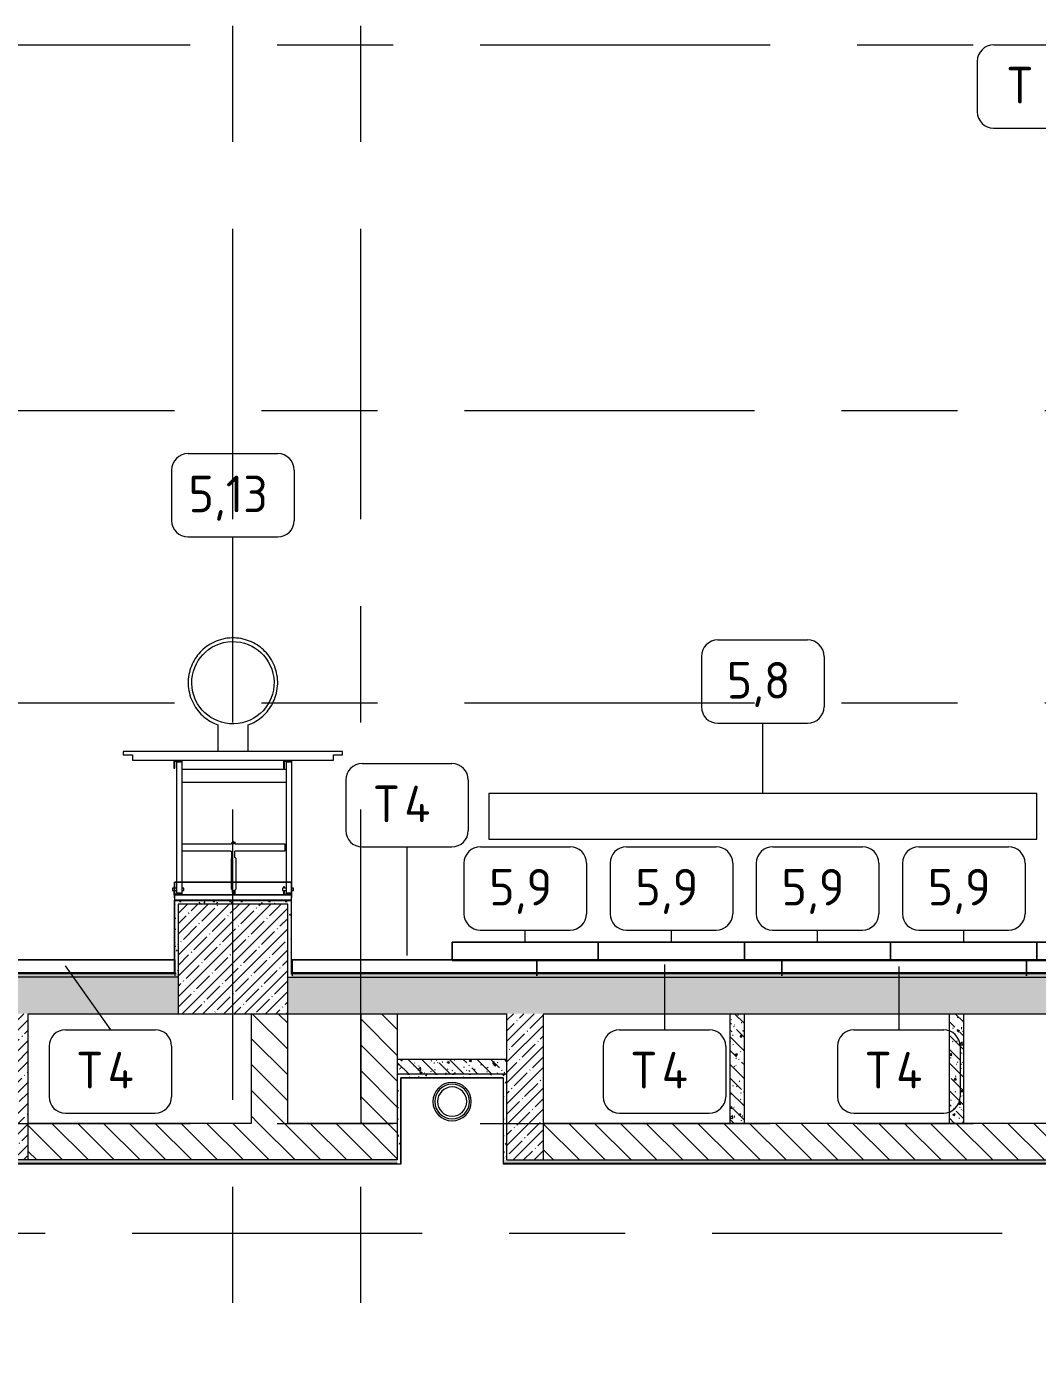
# Model space of a CAD drawing. Header units: millimetres. Extents: x 35092 to 251863, y -8553 to 29549.
# Drawn here: x 59330 to 64864, y 9879 to 17100 of the extents above; entities that cross this region are included whole.
import ezdxf

# ---------------------------------------------------------------- set-up
doc = ezdxf.new("R2010")
doc.units = ezdxf.units.MM
doc.linetypes.add('Осевая', pattern=[3175, 635, -476.25, 1587.5, -476.25])
for name, color, linetype, lineweight in [('0-1', 7, 'Continuous', 9), ('A-WALL', 7, 'Continuous', 9), ('I-FURN', 7, 'Continuous', 9), ('I-FURN-IDEN', 7, 'Continuous', 9), ('I-WALL', 7, 'Continuous', 9), ('S-COLS', 7, 'Continuous', 9), ('Оси-2', 7, 'Осевая', 9)]:
    doc.layers.add(name, color=color, linetype=linetype, lineweight=lineweight)
for name, color, linetype, lineweight, true_color in [('A-WALL-1', 9, 'Continuous', 9, 0x808080), ('A-WALL-FNSH-1', 9, 'Continuous', 9, 0x808080), ('I-FURN-1', 9, 'Continuous', 9, 0x808080), ('P-SANR-FIXT-2', 9, 'Continuous', 13, 0x808080)]:
    doc.layers.add(name, color=color, linetype=linetype, lineweight=lineweight, true_color=true_color)
doc.styles.add('GOST Common', font='GOST_Common.ttf', dxfattribs={"height": 200})
pattern_1 = [(135, (0, 0), (-70.71068, -70.71068), [])]
pattern_2 = [(135, (0, 0), (-75.43415, -75.43415), [106.68, -17.78, 3.556, -17.78]), (135, (0, 75.39), (-75.43415, -75.43415), []), (50, (0, 0), (127.52922, -11.15758), [13.335, -146.685]), (355, (0, 0), (-24.66966, 133.74002), [10.668, -117.348]), (100.451, (10.63, -0.93), (102.85973, 122.58178), [11.333, -124.663]), (46.184, (0, 35.56), (189.75516, -29.43036), [20.002, -220.027]), (96.636, (15.81, 33.1), (166.1822, 173.1996), [17, -186.995]), (351.184, (0, 35.56), (166.18393, 173.1976), [16.002, -176.022]), (21, (17.78, 26.67), (106.13027, -71.58603), [13.335, -146.685]), (326, (17.78, 26.67), (43.26188, 128.93175), [10.668, -117.348]), (71.451, (26.62, 20.7), (149.39198, 57.34505), [11.333, -124.663]), (37.5, (0, 0), (2.162228, 59.188357), [3.353, -112.573, 3.353, -115.773, -117.792]), (37.5, (0, 0), (2.162228, 59.188357), [-235.052, 3.353, -114.44]), (7.5, (0, 0), (46.77386, 70.12615), [3.353, -64.567, 3.353, -109.906, -44.894]), (7.5, (0, 0), (46.77386, 70.12615), [-181.178, 3.353, -41.542]), (327.5, (-39.65, 0), (94.91367, -4.010093), [3.353, -41.097, 3.353, -135.331, -184.023]), (327.5, (-39.65, 0), (94.91367, -4.010093), [-183.134, 3.353, -180.67]), (317.5, (-57.43, 0), (103.69057, 17.79882), [3.353, -54.432, 3.353, -88.748, -130.683]), (317.5, (-57.43, 0), (103.69057, 17.79882), [-149.885, 3.353, -127.33])]
pattern_3 = [(45, (0, 0), (-57.02463, 57.02463), []), (45, (57.025, 0), (-57.02463, 57.02463), [100.806, -20.161, 3.353, -16.808])]
pattern_4 = [(0, (0, 0), (121.92, 30.48), [10.058, -81.382, 10.058, -81.382, -487.68]), (0, (0, 0), (121.92, 30.48), [-182.88, 10.058, -172.822, 10.058, -81.382, -213.36]), (0, (0, 0), (121.92, 30.48), [-457.2, 10.058, -50.902, 10.058, -142.342]), (120, (45.72, 15.24), (-87.356454, 90.345817), [10.058, -81.382, 10.058, -81.382, -487.68]), (120, (45.72, 15.24), (-87.356454, 90.345817), [-182.88, 10.058, -172.822, 10.058, -81.382, -213.36]), (120, (45.72, 15.24), (-87.356454, 90.345817), [-457.2, 10.058, -50.902, 10.058, -142.342]), (240, (60.96, 76.2), (-34.563546, -120.825817), [10.058, -81.382, 10.058, -81.382, -487.68]), (240, (60.96, 76.2), (-34.563546, -120.825817), [-182.88, 10.058, -172.822, 10.058, -81.382, -213.36]), (240, (60.96, 76.2), (-34.563546, -120.825817), [-457.2, 10.058, -50.902, 10.058, -142.342])]

# ---------------------------------------------------------------- blocks, each defined once
blk = doc.blocks.new('BSC_Колонна _Прямоугольная - 600х600-V21-План расстановки мебели и оборудования 2 этажа в осях 12-23')
at = {"layer": 'S-COLS'}
h = blk.add_hatch(dxfattribs=at)
h.set_pattern_fill('FP_32', color=256, style=0, pattern_type=2)
h.set_pattern_definition([(45, (-60460, -12000), (-57.02463, 57.02463), []), (45, (-60402.975, -12000), (-57.02463, 57.02463), [100.806, -20.161, 3.353, -16.808])])
h.paths.add_polyline_path([(-300, -300), (300, -300), (300, 300), (-300, 300), (-300, -85)])
for p, q in [((300, 300), (-300, 300)), ((-300, 300), (-300, -300)), ((300, -300), (300, 300)), ((-300, -300), (300, -300))]:
    blk.add_line(p, q, dxfattribs=at)
blk = doc.blocks.new('Стол базовый прямоугольный - 5_8-26349451-План расстановки мебели и оборудования 2 этажа в осях 12-23')
at = {"layer": 'I-FURN-1'}
for p, q in [((1500, 125), (-1500, 125)), ((-1500, 125), (-1500, -125)), ((1500, -125), (1500, 125)), ((-1500, -125), (1500, -125))]:
    blk.add_line(p, q, dxfattribs=at)
blk = doc.blocks.new('Sports-Recreation_Goals-Nets_Unisport_Upward-Hinged-Practice-Basketball-Goall - 5_13-26431784-План расстановки мебели и оборудования 2 этажа в осях 12-23')
at = {"layer": '0-1', "flags": 128}
for points in [[(-600.4, -814.8), (-82.9, -814.8), (-82.9, -819.8), (-82.9, -959.8), (-92.2, -963.3), (-103.6, -968.2), (-114.6, -973.7), (-125.3, -979.7), (-135.5, -986.1), (-145.4, -992.9), (-154.7, -1000.1), (-163.6, -1007.7), (-172, -1015.5), (-179.8, -1023.6), (-187.2, -1031.9), (-194.1, -1040.4), (-200.6, -1049.2), (-206.8, -1058.4), (-212.7, -1068.1), (-218.2, -1078.2), (-223.3, -1088.7), (-227.9, -1099.5), (-232.1, -1110.7), (-235.7, -1122.3), (-238.8, -1134.1), (-241.4, -1146.1), (-243.3, -1158.4), (-244.6, -1170.9), (-245.3, -1183.4), (-245.4, -1196.1), (-244.7, -1208.7), (-243.5, -1221.3), (-241.5, -1233.9), (-239, -1246.3), (-235.8, -1258.5), (-232, -1270.5), (-227.6, -1282.2), (-222.6, -1293.6), (-217.2, -1304.7), (-211.2, -1315.3), (-204.8, -1325.6), (-197.9, -1335.4), (-190.7, -1344.7), (-183.2, -1353.6), (-175.3, -1362), (-167.2, -1369.9), (-158.9, -1377.3), (-150.4, -1384.1), (-141.7, -1390.6), (-132.4, -1396.8), (-122.8, -1402.7), (-112.7, -1408.2), (-102.2, -1413.3), (-91.4, -1417.9), (-80.1, -1422.1), (-68.6, -1425.8), (-56.8, -1428.9), (-44.7, -1431.4), (-32.4, -1433.3), (-20, -1434.7), (-7.4, -1435.4), (5.2, -1435.4), (17.8, -1434.8), (30.5, -1433.5), (43, -1431.6), (55.4, -1429), (67.6, -1425.8), (79.6, -1422), (91.3, -1417.6), (102.7, -1412.7), (113.8, -1407.2), (124.5, -1401.2), (134.7, -1394.8), (144.5, -1388), (153.9, -1380.8), (162.7, -1373.2), (171.1, -1365.4), (179, -1357.3), (186.4, -1349), (193.3, -1340.5), (199.8, -1331.7), (206, -1322.5), (211.8, -1312.8), (217.3, -1302.7), (222.4, -1292.2), (227.1, -1281.4), (231.2, -1270.2), (234.9, -1258.6), (238, -1246.8), (240.5, -1234.8), (242.5, -1222.5), (243.8, -1210), (244.5, -1197.5), (244.5, -1184.8), (243.9, -1172.2), (242.6, -1159.6), (240.7, -1147), (238.1, -1134.6), (234.9, -1122.4), (231.1, -1110.4), (226.8, -1098.7), (221.8, -1087.3), (216.3, -1076.2), (210.4, -1065.6), (204, -1055.3), (197.1, -1045.5), (189.9, -1036.2), (182.3, -1027.3), (174.5, -1018.9), (166.4, -1011), (158.1, -1003.6), (149.6, -996.8), (140.8, -990.3), (131.6, -984.1), (121.9, -978.2), (111.9, -972.7), (101.4, -967.6), (90.5, -963), (82.1, -959.8), (82.1, -819.8), (82.1, -814.8), (599.6, -814.8), (599.6, -796.8), (549.6, -796.8), (549.6, -766.9), (549.6, -766.8), (322.7, -766.8), (322.7, -722.9), (322.6, -722.9), (322.6, -722.8), (317.7, -722.8), (317.7, -761.8), (281.6, -761.8), (281.6, -755.6), (307.6, -755.6), (307.6, -66), (317.7, -66), (317.7, -73.6), (322.6, -73.6), (322.6, -73.6), (322.7, -73.6), (322.7, -66), (329.8, -66), (329.8, -65.7), (329.8, -64.6), (329.8, -63), (329.8, -60.9), (329.8, -58.8), (329.8, -57), (329.8, -55.8), (329.8, -55.2), (329.8, -54.6), (329.8, -54), (322.7, -54), (322.7, -29.6), (319.6, -29.6), (319.6, 0.4), (279.6, 0.4), (-280.4, 0.4), (-320.4, 0.4), (-320.4, -29.6), (-323.4, -29.6), (-323.4, -29.6), (-323.4, -29.6), (-323.4, -54), (-331.1, -54), (-331.1, -54.6), (-331.1, -55.2), (-331.1, -55.8), (-331.1, -57), (-331.1, -58.8), (-331.1, -60.9), (-331.1, -63), (-331.1, -64.6), (-331.1, -65.7), (-331.1, -66), (-323.4, -66), (-323.4, -73.6), (-322.4, -73.6), (-322.4, -722.8), (-323.4, -722.8), (-323.4, -766.8), (-323.4, -766.8), (-323.4, -766.8), (-550.4, -766.8), (-550.4, -796.8), (-600.4, -796.8)], [(-280.4, -29.6), (279.6, -29.6), (319.6, -29.6), (319.6, 0.4), (279.6, 0.4), (-280.4, 0.4), (-320.4, 0.4), (-320.4, -29.6)], [(-322.4, -746.7), (-322.4, -755.6), (-292.4, -755.6), (-292.4, -746.7), (-292.4, -40.8), (-322.4, -40.8)], [(-282.4, -54), (-292.4, -54), (-292.4, -40.8), (-318.4, -40.8), (-318.4, -34.6), (-282.4, -34.6)], [(-8.3, -319), (-8.3, -314.6), (-5.4, -314.6), (-5.4, -310.9), (-5.4, -309.2), (-3.9, -309.2), (-3.9, -309.3), (-3.9, -310.3), (-3.9, -311.1), (-3.9, -311.7), (-3.9, -312.1), (-3.9, -312.3), (-3.9, -320.9), (-3.9, -321.4), (-3.9, -321.6), (1.1, -321.6), (1.1, -321.4), (1.1, -320.9), (1.1, -319), (3.6, -319), (3.6, -314.6), (7.6, -314.6), (7.6, -307.6), (277.6, -307.6), (277.6, -647.2), (-7.4, -647.2), (-292.4, -647.2), (-292.4, -66), (-282.4, -66), (-282.4, -73.6), (-277.4, -73.6), (-277.4, -73.6), (-277.4, -73.6), (-277.4, -66), (-270.9, -66), (-270.9, -65.7), (-270.9, -64.7), (-270.9, -64.4), (-270.9, -63.4), (-270.9, -61.8), (-270.9, -59.7), (-270.9, -57.5), (-270.9, -55.8), (-270.9, -54.6), (-270.9, -54), (-277.4, -54), (-277.4, -29.6), (-12.4, -29.6), (-12.4, -43.7), (-12.4, -54.7), (-12.4, -58.2), (-14.3, -59.3), (-17.4, -63.5), (-18.4, -68.4), (-18.4, -146), (-18.4, -223.6), (-17.4, -228.5), (-14.3, -232.7), (-11.4, -234.5), (-11.4, -259.7), (-11.4, -268.3), (-12, -268.3), (-12, -268.4), (-12, -268.5), (-12, -268.7), (-12, -269), (-12, -269.4), (-12, -269.8), (-12, -270.1), (-286.4, -270.1), (-286.4, -273.8), (-286.4, -296.7), (-286.4, -303.8), (-286.4, -307.6), (-12.4, -307.6), (-12.4, -308.1), (-12.4, -319)], [(13, -268.3), (7.6, -268.3), (7.6, -232.5), (7.6, -230.2), (7.6, -229.8), (8.5, -228.5), (9.6, -223.6), (9.6, -197.8), (9.6, -171.9), (9.6, -146), (9.6, -120.2), (9.6, -94.3), (9.6, -68.4), (8.5, -63.5), (5.5, -59.3), (3.6, -58.2), (3.6, -54.7), (3.6, -43.7), (1.6, -43.7), (1.6, -42.1), (1.6, -39.9), (1.6, -38.4), (1.6, -37.6), (-0.4, -37.6), (-2.4, -37.6), (-4.4, -37.6), (-4.4, -38.4), (-4.4, -39.9), (-4.4, -42.1), (-4.4, -44.8), (-4.4, -47.8), (-4.4, -50.9), (-4.4, -53.6), (-6.4, -53.6), (-6.4, -29.6), (276.6, -29.6), (276.6, -54), (267.6, -54), (267.6, -54.6), (267.6, -55.8), (267.6, -57.5), (267.6, -59.7), (267.6, -61.8), (267.6, -63.4), (267.6, -64.4), (267.7, -64.7), (267.7, -65.7), (267.7, -66), (276.6, -66), (276.6, -73.6), (277.6, -73.6), (277.6, -270.1), (13, -270.1), (13, -269.8), (13, -269.4), (13, -269), (13, -268.7), (13, -268.5), (13, -268.4)], [(277.6, -755.6), (307.6, -755.6), (307.6, -49.7), (307.6, -40.8), (277.6, -40.8), (277.6, -49.7)], [(317.7, -54), (307.6, -54), (307.6, -49.7), (307.6, -40.8), (281.6, -40.8), (281.6, -34.6), (317.7, -34.6)], [(-292.4, -746.7), (-292.4, -714.9), (-7.4, -714.9), (277.6, -714.9), (277.6, -722.8), (276.6, -722.8), (276.6, -766.8), (276.7, -766.8), (276.7, -766.8), (-277.4, -766.8), (-277.4, -722.9), (-277.4, -722.9), (-277.4, -722.8), (-282.4, -722.8), (-282.4, -761.8), (-318.4, -761.8), (-318.4, -755.6), (-292.4, -755.6)], [(-600.4, -814.8), (599.6, -814.8), (599.6, -796.8), (549.6, -796.8), (549.6, -766.9), (549.6, -766.8), (-550.4, -766.8), (-550.4, -796.8), (-600.4, -796.8)], [(-225.4, -1195.6), (-224.7, -1172.5), (-221.7, -1149.8), (-216.5, -1127.8), (-209.3, -1106.9), (-200.4, -1087.3), (-190, -1069.2), (-178.3, -1052.7), (-165.2, -1037.2), (-150.3, -1022.6), (-133.5, -1009), (-115.1, -996.9), (-95.1, -986.4), (-73.9, -977.8), (-51.7, -971.4), (-28.8, -967.2), (-5.6, -965.5), (17.6, -966.2), (40.3, -969.2), (62.2, -974.3), (83.1, -981.5), (102.7, -990.5), (120.8, -1000.9), (137.4, -1012.6), (152.8, -1025.7), (167.4, -1040.6), (181, -1057.3), (193.2, -1075.8), (203.7, -1095.7), (212.2, -1117), (218.7, -1139.2), (222.8, -1162.1), (224.5, -1185.3), (223.9, -1208.4), (220.9, -1231.1), (215.7, -1253.1), (208.5, -1274), (199.6, -1293.6), (189.1, -1311.7), (189.1, -1311.7), (177.5, -1328.2), (177.5, -1328.2), (164.4, -1343.7), (149.4, -1358.3), (132.7, -1371.9), (132.7, -1371.9), (114.3, -1384), (94.3, -1394.5), (94.3, -1394.5), (73.1, -1403.1), (50.8, -1409.5), (50.8, -1409.5), (27.9, -1413.7), (4.7, -1415.4), (4.7, -1415.4), (-18.4, -1414.7), (-41.1, -1411.7), (-41.1, -1411.7), (-63, -1406.6), (-83.9, -1399.4), (-83.9, -1399.4), (-103.5, -1390.4), (-121.6, -1380), (-121.7, -1380), (-138.2, -1368.3), (-153.6, -1355.2), (-168.3, -1340.3), (-181.8, -1323.6), (-194, -1305.1), (-204.5, -1285.2), (-213.1, -1263.9), (-219.5, -1241.7), (-223.6, -1218.8)]]:
    blk.add_lwpolyline(points, close=True, dxfattribs=at)
blk = doc.blocks.new('фонтанчик - Round_ Metal-30696552-План расстановки мебели и оборудования 2 этажа в осях 12-23')
at = {"layer": 'P-SANR-FIXT-2'}
for radius, start, end in [(105, 360, 180), (95, 0, 180), (80, 360, 180), (105, 180, 360), (95, 180, 360), (80, 180, 360)]:
    blk.add_arc((0, 0), radius, start, end, dxfattribs=at)
blk = doc.blocks.new('Мат в спортивном зале - Т4-V230-План расстановки мебели и оборудования 2 этажа в осях 12-23')
at = {"layer": 'I-FURN-1'}
for p, q in [((-458.7, 925.9), (-458.7, 906.7)), ((881.3, 909.3), (-458.7, 909.3)), ((-458.7, 909.3), (-458.7, 839.3)), ((-454.6, 909.3), (881.3, 909.3)), ((881.3, 906.7), (881.3, 925.9)), ((881.3, 839.3), (881.3, 909.3)), ((881.3, 909.3), (881.3, 839.3)), ((-458.7, 839.3), (881.3, 839.3)), ((385.4, 839.3), (-454.6, 839.3)), ((881.3, 839.3), (385.4, 839.3))]:
    blk.add_line(p, q, dxfattribs=at)
blk = doc.blocks.new('Мат в спортивном зале - Т4-V231-План расстановки мебели и оборудования 2 этажа в осях 12-23')
at = {"layer": 'I-FURN-1'}
for p, q in [((-458.7, 925.9), (-458.7, 906.7)), ((881.3, 909.3), (-458.7, 909.3)), ((-458.7, 909.3), (-458.7, 839.3)), ((-458.7, 842.5), (-458.7, 909.3)), ((-458.7, 909.3), (881.3, 909.3)), ((881.3, 906.7), (881.3, 925.9)), ((881.3, 839.3), (881.3, 909.3)), ((881.3, 909.3), (881.3, 839.3)), ((-458.7, 839.3), (-458.7, 842.5)), ((-458.7, 839.3), (881.3, 839.3)), ((5.4, 839.3), (-458.7, 839.3)), ((881.3, 839.3), (5.4, 839.3))]:
    blk.add_line(p, q, dxfattribs=at)
blk = doc.blocks.new('Мат в спортивном зале - Т4-V232-План расстановки мебели и оборудования 2 этажа в осях 12-23')
at = {"layer": 'I-FURN-1'}
for p, q in [((-458.7, 925.9), (-458.7, 906.7)), ((881.3, 909.3), (-458.7, 909.3)), ((-458.7, 909.3), (-458.7, 839.3)), ((-458.7, 842.5), (-458.7, 909.3)), ((-458.7, 909.3), (881.3, 909.3)), ((881.3, 906.7), (881.3, 925.9)), ((881.3, 839.3), (881.3, 909.3)), ((881.3, 909.3), (881.3, 842.5)), ((-458.7, 839.3), (-458.7, 842.5)), ((-458.7, 839.3), (881.3, 839.3)), ((881.3, 839.3), (-458.7, 839.3)), ((881.3, 842.5), (881.3, 839.3))]:
    blk.add_line(p, q, dxfattribs=at)
blk = doc.blocks.new('Мат в спортивном зале - Т4-V233-План расстановки мебели и оборудования 2 этажа в осях 12-23')
at = {"layer": 'I-FURN-1'}
for p, q in [((-458.7, 925.9), (-458.7, 906.7)), ((881.3, 909.3), (-458.7, 909.3)), ((-458.7, 909.3), (-458.7, 839.3)), ((-454.6, 909.3), (881.3, 909.3)), ((881.3, 906.7), (881.3, 925.9)), ((881.3, 839.3), (881.3, 909.3)), ((881.3, 909.3), (881.3, 842.5)), ((-458.7, 839.3), (881.3, 839.3)), ((25.4, 839.3), (-454.6, 839.3)), ((881.3, 839.3), (25.4, 839.3)), ((881.3, 842.5), (881.3, 839.3))]:
    blk.add_line(p, q, dxfattribs=at)
blk = doc.blocks.new('Мат в спортивном зале - Т8-31178830-План расстановки мебели и оборудования 2 этажа в осях 12-23')
at = {"layer": 'I-FURN-1'}
for p, q in [((881.3, -839.3), (241.3, -839.3)), ((241.3, -839.3), (241.3, -909.3)), ((241.3, -909.3), (241.3, -839.3)), ((241.3, -839.3), (881.3, -839.3)), ((881.3, -909.3), (881.3, -839.3)), ((881.3, -839.3), (881.3, -909.3)), ((241.3, -925.9), (241.3, -906.7)), ((241.3, -909.3), (881.3, -909.3)), ((881.3, -909.3), (241.3, -909.3)), ((881.3, -906.7), (881.3, -925.9))]:
    blk.add_line(p, q, dxfattribs=at)
blk = doc.blocks.new('Марка_Мебель - В прямоуг_Balcon_Марка-25523697-План расстановки мебели и оборудования 2 этажа в осях 12-23')
at = {"layer": 'I-FURN-IDEN'}
for p, q in [((-2.455, 2.278), (2.455, 2.278)), ((-3.355, 1.378), (-3.355, -1.384)), ((3.355, 1.378), (3.355, -1.378)), ((-2.461, -2.278), (2.455, -2.278))]:
    blk.add_line(p, q, dxfattribs=at)
for centre, radius, start, end in [((-2.455, 1.378), 0.9, 90, 180), ((2.455, 1.378), 0.9, 0, 90), ((-2.461, -1.384), 0.893, 180, 270), ((2.455, -1.378), 0.9, 270, 0)]:
    blk.add_arc(centre, radius, start, end, dxfattribs=at)

msp = doc.modelspace()

# ---------------------------------------------------------------- hatches: boundary and pattern name
at = {"layer": 'I-WALL'}
h = msp.add_hatch(dxfattribs=at)
h.set_pattern_fill('FP_58', color=256, style=0, pattern_type=2)
h.set_pattern_definition(pattern_4)
h.paths.add_polyline_path([(60160, 11920), (60160, 12320), (60140, 12320), (60140, 11920), (60151.2, 11920)])
h = msp.add_hatch(dxfattribs=at)
h.set_pattern_fill('FP_58', color=256, style=0, pattern_type=2)
h.set_pattern_definition(pattern_4)
h.paths.add_polyline_path([(60760, 12300), (60780, 12300), (60780, 12320), (60160, 12320), (60160, 12300)])
h = msp.add_hatch(dxfattribs=at)
h.set_pattern_fill('FP_58', color=256, style=0, pattern_type=2)
h.set_pattern_definition(pattern_4)
h.paths.add_polyline_path([(60780, 11900), (60780, 12300), (60760, 12300), (60760, 11900)])
h = msp.add_hatch(dxfattribs=at)
h.set_pattern_fill('FP_58', color=256, style=0, pattern_type=2)
h.set_pattern_definition(pattern_4)
h.paths.add_polyline_path([(60160, 11900), (60160, 11920), (54780, 11920), (54780, 11900), (60151.2, 11900)])
h = msp.add_hatch(dxfattribs=at)
h.set_pattern_fill('FP_58', color=256, style=0, pattern_type=2)
h.set_pattern_definition(pattern_4)
h.paths.add_polyline_path([(65984.9, 11900), (66160, 11900), (66160, 11920), (60780, 11920), (60780, 11900), (64526.5, 11900)])
h = msp.add_hatch(dxfattribs=at)
h.set_pattern_fill('FP_17', color=256, style=0, pattern_type=2)
h.set_pattern_definition(pattern_3)
h.paths.add_polyline_path([(64380, 11700), (66160, 11700), (66160, 11900), (60760, 11900), (60760, 11700), (63260, 11700)])
h.paths.add_polyline_path([(59340, 11700), (60160, 11700), (60160, 11900), (54760, 11900), (54760, 11700), (59140, 11700)])
h = msp.add_hatch(dxfattribs=at)
h.set_pattern_fill('FP_17', color=256, style=0, pattern_type=2)
h.set_pattern_definition(pattern_3)
h.paths.add_polyline_path([(59340, 10900), (59340, 11700), (59140, 11700), (59140, 10900)])
h = msp.add_hatch(dxfattribs=at)
h.set_pattern_fill('FP_19', color=256, style=0, pattern_type=2)
h.set_pattern_definition(pattern_1)
h.paths.add_polyline_path([(60760, 11100), (60760, 11700), (60560, 11700), (60560, 11100)])
h = msp.add_hatch(dxfattribs=at)
h.set_pattern_fill('FP_19', color=256, style=0, pattern_type=2)
h.set_pattern_definition(pattern_1)
h.paths.add_polyline_path([(61160, 11100), (61360, 11100), (61360, 11700), (61160, 11700), (61160, 11336)])
h = msp.add_hatch(dxfattribs=at)
h.set_pattern_fill('FP_19', color=256, style=0, pattern_type=2)
h.set_pattern_definition(pattern_1)
h.paths.add_polyline_path([(61160, 10900), (61360, 10900), (61360, 11700), (61160, 11700), (61160, 11100)])
h = msp.add_hatch(dxfattribs=at)
h.set_pattern_fill('FP_17', color=256, style=0, pattern_type=2)
h.set_pattern_definition(pattern_3)
h.paths.add_polyline_path([(62160, 10900), (62160, 11700), (61960, 11700), (61960, 10900), (61974.3, 10900)])
h = msp.add_hatch(dxfattribs=at)
h.set_pattern_fill('FP_27', color=256, style=0, pattern_type=2)
h.set_pattern_definition(pattern_2)
h.paths.add_polyline_path([(63260, 11100), (63260, 11700), (63180, 11700), (63180, 11100)])
h = msp.add_hatch(dxfattribs=at)
h.set_pattern_fill('FP_27', color=256, style=0, pattern_type=2)
h.set_pattern_definition(pattern_2)
h.paths.add_polyline_path([(64460, 11100), (64460, 11700), (64380, 11700), (64380, 11100)])
h = msp.add_hatch(dxfattribs=at)
h.set_pattern_fill('FP_27', color=256, style=0, pattern_type=2)
h.set_pattern_definition(pattern_2)
h.paths.add_polyline_path([(61960, 11370), (61960, 11450), (61360, 11450), (61360, 11370), (61609.7, 11370)])
h = msp.add_hatch(dxfattribs=at)
h.set_pattern_fill('FP_58', color=256, style=0, pattern_type=2)
h.set_pattern_definition(pattern_4)
h.paths.add_polyline_path([(61380, 10879), (61380, 11370), (61360, 11370), (61360, 10879)])
h = msp.add_hatch(dxfattribs=at)
h.set_pattern_fill('FP_58', color=256, style=0, pattern_type=2)
h.set_pattern_definition(pattern_4)
h.paths.add_polyline_path([(61940, 11350), (61960, 11350), (61960, 11370), (61380, 11370), (61380, 11350), (61939, 11350)])
h = msp.add_hatch(dxfattribs=at)
h.set_pattern_fill('FP_58', color=256, style=0, pattern_type=2)
h.set_pattern_definition(pattern_4)
h.paths.add_polyline_path([(61960, 10900), (61960, 11350), (61940, 11350), (61940, 10900)])
h = msp.add_hatch(dxfattribs=at)
h.set_pattern_fill('FP_19', color=256, style=0, pattern_type=2)
h.set_pattern_definition(pattern_1)
h.paths.add_polyline_path([(61160, 10900), (61160, 11100), (59340, 11100), (59340, 10900), (60880.5, 10900)])
h.paths.add_polyline_path([(59080, 10900), (59090, 10900), (59090, 10940), (59080, 10940), (59080, 10980), (59140, 10980), (59140, 11100), (55700, 11100), (55700, 10980), (55760, 10980), (55760, 10940), (55750, 10940), (55750, 10900), (56350, 10900), (56350, 10940), (56340, 10940), (56340, 10980), (56400, 10979.6), (56400, 10900), (56610, 10900), (56610, 10980), (56670, 10980), (56670, 10940), (56660, 10940), (56660, 10900), (57260, 10900), (57260, 10940), (57250, 10940), (57250, 10980), (57310, 10980), (57310, 10900), (57530, 10900), (57530, 10980), (57590, 10980), (57590, 10940), (57580, 10940), (57580, 10900), (58180, 10900), (58180, 10940), (58170, 10940), (58170, 10980), (58230, 10980), (58230, 10900), (58440, 10900), (58440, 10980), (58500, 10980), (58500, 10940), (58490, 10940), (58490, 10900), (58692.8, 10900)])
h.paths.add_polyline_path([(55500, 10900), (55500, 11100), (51910, 11100), (51910, 10900), (54317.6, 10900)])
h.paths.add_polyline_path([(51710, 10900), (51710, 11100), (47260.7, 11100), (47260.7, 10900), (49942.3, 10900)])
h = msp.add_hatch(dxfattribs=at)
h.set_pattern_fill('FP_19', color=256, style=0, pattern_type=2)
h.set_pattern_definition(pattern_1)
h.paths.add_polyline_path([(66560, 10900), (66560, 11100), (62160, 11100), (62160, 10900), (65984.9, 10900)])
h = msp.add_hatch(dxfattribs=at)
h.set_pattern_fill('FP_58', color=256, style=0, pattern_type=2)
h.set_pattern_definition(pattern_4)
h.paths.add_polyline_path([(61360, 10880), (61360, 10900), (58530, 10900), (58530, 10880), (61245.1, 10880)])
h.paths.add_polyline_path([(58490, 10880), (58490, 10900), (57620, 10900), (57620, 10880), (57963.6, 10880)])
h.paths.add_polyline_path([(57234.4, 10880), (57580, 10880), (57580, 10900), (56700, 10900), (56700, 10880)])
h.paths.add_polyline_path([(56660, 10880), (56660, 10900), (55790, 10899), (55790, 10880)])
h.paths.add_polyline_path([(55725, 10880), (55750, 10880), (55750, 10900), (47240.7, 10900), (47240.7, 10880), (55700, 10880)])
h = msp.add_hatch(dxfattribs=at)
h.set_pattern_fill('FP_58', color=256, style=0, pattern_type=2)
h.set_pattern_definition(pattern_4)
h.paths.add_polyline_path([(66760, 10880), (66760, 10900), (61940, 10900), (61940, 10880), (66714.1, 10880)])

# ---------------------------------------------------------------- linework, layer by layer
at = {"layer": 'A-WALL'}
for p, q in [((60140, 12320), (60140, 11920)), ((60780, 12320), (60780, 11920)), ((54780, 11920), (60140, 11920)), ((60760, 11900), (66160, 11900)), ((61380, 10879), (61380, 11350)), ((61360, 10900), (59140, 10900)), ((61360, 10879), (61360, 10880))]:
    msp.add_line(p, q, dxfattribs=at)
at = {"layer": 'A-WALL-1'}
for p, q in [((60780, 12320), (60140, 12320)), ((60160, 11900), (54760, 11900)), ((59340, 10900), (59340, 11700)), ((59340, 11700), (60160, 11700)), ((60560, 11700), (60560, 11100)), ((60760, 11100), (60760, 11700)), ((60760, 11700), (61960, 11700)), ((61160, 11700), (61160, 11100)), ((61360, 11700), (61360, 10900)), ((61960, 10900), (61960, 11700)), ((62160, 10900), (62160, 11700)), ((62160, 11700), (66160, 11700)), ((63180, 11700), (63180, 11100)), ((63260, 11100), (63260, 11700)), ((64380, 11700), (64380, 11100)), ((64460, 11100), (64460, 11700)), ((61960, 11450), (61360, 11450)), ((61960, 11370), (61360, 11370)), ((61939, 11350), (61940, 11350)), ((61940, 11350), (61940, 10880)), ((60560, 11100), (59340, 11100)), ((61360, 11100), (60760, 11100)), ((66560, 11100), (62160, 11100)), ((61360, 10879), (61380, 10879)), ((61960, 10900), (66760, 10900))]:
    msp.add_line(p, q, dxfattribs=at)
at = {"layer": 'A-WALL-FNSH-1'}
for p, q in [((60781, 12321), (60139, 12321)), ((60139, 12321), (60139, 11921)), ((60781, 11921), (60781, 12321)), ((60139, 11921), (54780, 11921)), ((60780, 11920), (66127, 11920)), ((66139, 11921), (60781, 11921)), ((61939, 11350), (61380, 11350)), ((61381, 11349), (61939, 11349)), ((61381, 10879), (61381, 11349)), ((61939, 11349), (61939, 10879)), ((61360, 10880), (58530, 10880)), ((59140, 10879), (61360, 10879)), ((61380, 10879), (61381, 10879)), ((61939, 10879), (66296, 10879)), ((66296, 10880), (61940, 10880))]:
    msp.add_line(p, q, dxfattribs=at)
at = {"layer": 'I-FURN-1'}
for p, q in [((62460, 12090.9), (61660, 12090.9)), ((61660, 12090.9), (61660, 11994.1)), ((61660, 11994.1), (61660, 12090.9)), ((61660, 12090.9), (62460, 12090.9)), ((63260, 12090.9), (62460, 12090.9)), ((62460, 12090.9), (62460, 11994.1)), ((62460, 11994.1), (62460, 12090.9)), ((62460, 12090.9), (63260, 12090.9)), ((62460, 11994.1), (62460, 12090.9)), ((62460, 12090.9), (62460, 11994.1)), ((64060, 12090.9), (63260, 12090.9)), ((63260, 12090.9), (63260, 11994.1)), ((63260, 11994.1), (63260, 12090.9)), ((63260, 12090.9), (64060, 12090.9)), ((63260, 11994.1), (63260, 12090.9)), ((63260, 12090.9), (63260, 11994.1)), ((64860, 12090.9), (64060, 12090.9)), ((64060, 12090.9), (64060, 11994.1)), ((64060, 11994.1), (64060, 12090.9)), ((64060, 12090.9), (64860, 12090.9)), ((64060, 11994.1), (64060, 12090.9)), ((64060, 12090.9), (64060, 11994.1)), ((65660, 12090.9), (64860, 12090.9)), ((64860, 12090.9), (64860, 11994.1)), ((64860, 11994.1), (64860, 12090.9)), ((64860, 12090.9), (65660, 12090.9)), ((64860, 11994.1), (64860, 12090.9)), ((64860, 12090.9), (64860, 11994.1)), ((61660, 11994.1), (61660, 11990.9)), ((61660, 11990.9), (61660, 11994.1)), ((61660, 11990.9), (62460, 11990.9)), ((62460, 11990.9), (61660, 11990.9)), ((62460, 11994.1), (62460, 11990.9)), ((62460, 11990.9), (62460, 11994.1)), ((62460, 11990.9), (62460, 11994.1)), ((62460, 11994.1), (62460, 11990.9)), ((62460, 11990.9), (63260, 11990.9)), ((63260, 11990.9), (62460, 11990.9)), ((63260, 11994.1), (63260, 11990.9)), ((63260, 11990.9), (63260, 11994.1)), ((63260, 11990.9), (63260, 11994.1)), ((63260, 11994.1), (63260, 11990.9)), ((63260, 11990.9), (64060, 11990.9)), ((64060, 11990.9), (63260, 11990.9)), ((64060, 11994.1), (64060, 11990.9)), ((64060, 11990.9), (64060, 11994.1)), ((64060, 11990.9), (64060, 11994.1)), ((64060, 11994.1), (64060, 11990.9)), ((64060, 11990.9), (64860, 11990.9)), ((64860, 11990.9), (64060, 11990.9)), ((64860, 11994.1), (64860, 11990.9)), ((64860, 11990.9), (64860, 11994.1)), ((64860, 11990.9), (64860, 11994.1)), ((64860, 11994.1), (64860, 11990.9)), ((64860, 11990.9), (65660, 11990.9)), ((65660, 11990.9), (64860, 11990.9))]:
    msp.add_line(p, q, dxfattribs=at)
at = {"layer": 'I-FURN-IDEN'}
for p, q in [((60460.4, 13755.4), (60460.4, 14307.8)), ((63360, 12905), (63360, 13288.9)), ((61413.1, 12018.3), (61413.1, 12612.8)), ((62060, 12090.9), (62060, 12157.3)), ((62860, 12090.9), (62860, 12157.3)), ((63660, 12090.9), (63660, 12157.3)), ((64460, 12090.9), (64460, 12157.3)), ((59541.7, 11962.7), (59789.5, 11611.9)), ((62822.1, 11968.7), (62822.1, 11611.9)), ((64104.7, 11957.6), (64104.7, 11611.9))]:
    msp.add_line(p, q, dxfattribs=at)
at = {"layer": 'Оси-2'}
for p, q in [((60460, 593.7), (60460, 24898.1)), ((61160, 593.7), (61160, 24898.1)), ((38477.2, 17000), (82200, 17000)), ((38391.7, 15000), (81600, 15000)), ((38391.7, 13400), (81600, 13400)), ((38477.2, 11100), (82200, 11100)), ((39747.2, 10500), (82200, 10500))]:
    msp.add_line(p, q, dxfattribs=at)

# ---------------------------------------------------------------- block references
at = {"layer": 'I-FURN', "rotation": 180}
msp.add_blockref('Sports-Recreation_Goals-Nets_Unisport_Upward-Hinged-Practice-Basketball-Goall - 5_13-26431784-План расстановки мебели и оборудования 2 этажа в осях 12-23', (60460, 12320), dxfattribs=at)
at = {"layer": 'I-FURN-1', "rotation": 180}
for name, p in [('Стол базовый прямоугольный - 5_8-26349451-План расстановки мебели и оборудования 2 этажа в осях 12-23', (63360, 12780)), ('Мат в спортивном зале - Т4-V230-План расстановки мебели и оборудования 2 этажа в осях 12-23', (59685.4, 12833.4)), ('Мат в спортивном зале - Т4-V231-План расстановки мебели и оборудования 2 этажа в осях 12-23', (61665.4, 12833.4)), ('Мат в спортивном зале - Т4-V232-План расстановки мебели и оборудования 2 этажа в осях 12-23', (63005.4, 12833.4)), ('Мат в спортивном зале - Т4-V232-План расстановки мебели и оборудования 2 этажа в осях 12-23', (64345.4, 12833.4)), ('Мат в спортивном зале - Т4-V233-План расстановки мебели и оборудования 2 этажа в осях 12-23', (65685.4, 12833.4))]:
    msp.add_blockref(name, p, dxfattribs=at)
at = {"layer": 'I-FURN-1'}
msp.add_blockref('Мат в спортивном зале - Т8-31178830-План расстановки мебели и оборудования 2 этажа в осях 12-23', (59899.5, 13258.9), dxfattribs=at)
at = {"layer": 'I-FURN-IDEN', "xscale": 99.99999999999993, "yscale": 99.99999999999993, "zscale": 99.99999999999993}
for p in [(64869.3, 16771.3), (60460.4, 14535.5), (63360, 13516.6), (61413.1, 12840.6), (62060, 12385), (62860, 12385), (63660, 12385), (64460, 12385), (59789.5, 11384.1), (62822.1, 11384.1), (64104.7, 11384.1)]:
    msp.add_blockref('Марка_Мебель - В прямоуг_Balcon_Марка-25523697-План расстановки мебели и оборудования 2 этажа в осях 12-23', p, dxfattribs=at)
at = {"layer": 'P-SANR-FIXT-2'}
msp.add_blockref('фонтанчик - Round_ Metal-30696552-План расстановки мебели и оборудования 2 этажа в осях 12-23', (61660, 11219.5), dxfattribs=at)
at = {"layer": 'S-COLS'}
msp.add_blockref('BSC_Колонна _Прямоугольная - 600х600-V21-План расстановки мебели и оборудования 2 этажа в осях 12-23', (60460, 12000), dxfattribs=at)

# ---------------------------------------------------------------- texts
at = {"layer": 'I-FURN-IDEN', "char_height": 200, "attachment_point": 1, "style": 'GOST Common'}
for s, insert, width in [('\\fGOST Common|b0|i0|c204|p34|;Т', (64699.3, 16878.4), 200.422), ('5,13', (60217.4, 14642.6), 553.164), ('5,8', (63163, 13623.7), 440.928), ('\\fGOST Common|b0|i0|c204|p34|;Т', (61232.6, 12947.6), 200.422), ('\\fGOST Common|b0|i0|c204|p34|;4', (61398, 12947.6), 200.422), ('5,9', (61863, 12492.1), 440.928), ('5,9', (62663, 12492.1), 440.928), ('5,9', (63463, 12492.1), 440.928), ('5,9', (64263, 12492.1), 440.928), ('\\fGOST Common|b0|i0|c204|p34|;Т', (59609, 11491.2), 200.422), ('\\fGOST Common|b0|i0|c204|p34|;4', (59774.3, 11491.2), 200.422), ('\\fGOST Common|b0|i0|c204|p34|;Т', (62641.6, 11491.2), 200.422), ('\\fGOST Common|b0|i0|c204|p34|;4', (62806.9, 11491.2), 200.422), ('\\fGOST Common|b0|i0|c204|p34|;Т', (63924.2, 11491.2), 200.422), ('\\fGOST Common|b0|i0|c204|p34|;4', (64089.6, 11491.2), 200.422)]:
    msp.add_mtext(s, dxfattribs=dict(at, insert=insert, width=width))

doc.saveas('drawing.dxf')
